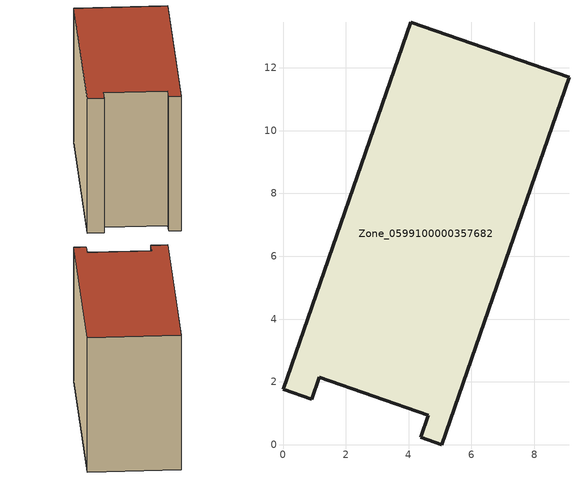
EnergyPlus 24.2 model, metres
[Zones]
Zone_0599100000357682
 floor ground (C_G): 4.07,13.45 9.11,11.7 5.05,0 4.38,0.23 4.62,0.93 1.16,2.14 0.91,1.44 0,1.76 z0
 wall outside (C_F): 9.11,11.7 4.07,13.45 0,1.76 0.91,1.44 1.16,2.14 4.62,0.93 4.38,0.23 5.05,0 9.11,11.7 z0:8.37
 roof outside (C_R): 5.05,0 9.11,11.7 4.07,13.45 0,1.76 0.91,1.44 1.16,2.14 4.62,0.93 4.38,0.23 z8.37
[BUILDING]
Pand.0599100000357682: North Axis=0; Terrain=City; Loads Convergence Tolerance Value=0.04; Temperature Convergence Tolerance Value=0.4; Solar Distribution=FullExterior; Maximum Number of Warmup Days=25; Minimum Number of Warmup Days=1
[Site:Location]
Rotterdam.The.Hague.AP_ZH_NLD Design_Conditions: Latitude=51.96; Longitude=4.45; Time Zone=1; Elevation=-4.5
[SITE:GROUNDTEMPERATURE:BUILDINGSURFACE]
18, 18, 18, 18, 18, 18, 18, 18, 18, 18, 18, 18
[MATERIAL] Thermal Absorptance=0.9; Solar Absorptance=0.7; Visible Absorptance=0.7
Name | Roughness | Thickness | Conductivity | Density | Specific Heat
G.TI.1992-2005 | MediumSmooth | 0.15 | 0.06 | 540 | 1210
F.TI.1992-2005 | Rough | 0.3 | 0.12 | 1920 | 840
R.TI.1992-2005 | MediumRough | 0.2 | 0.08 | 1500 | 1000
[CONSTRUCTION]
C_G: G.TI.1992-2005
C_F: F.TI.1992-2005
C_R: R.TI.1992-2005
[ZONE]
Zone_0599100000357682: Type=1; Multiplier=1; Ceiling Height=Autocalculate; Volume=Autocalculate; Floor Area=autocalculate; Part of Total Floor Area=Yes
[ZONEINFILTRATION:DESIGNFLOWRATE]
Infil_Zone_0599100000357682: Zone or ZoneList or Space or SpaceList=Zone_0599100000357682; Schedule=AlwaysOn; Design Flow Rate Calculation Method=Flow/Area; Flow Rate per Floor Area=0.0015; Constant Term Coefficient=1; Temperature Term Coefficient=0; Velocity Term Coefficient=0; Velocity Squared Term Coefficient=0
[HVACTEMPLATE:ZONE:IDEALLOADSAIRSYSTEM]
Zone_0599100000357682: Maximum Heating Supply Air Temperature=50; Minimum Cooling Supply Air Temperature=13; Maximum Heating Supply Air Humidity Ratio=0.0156; Minimum Cooling Supply Air Humidity Ratio=0.0077; Heating Limit=NoLimit; Cooling Limit=NoLimit; Dehumidification Control Type=ConstantSensibleHeatRatio; Cooling Sensible Heat Ratio=0.7; Dehumidification Setpoint=60; Humidification Control Type=None; Humidification Setpoint=30; Outdoor Air Method=None; Outdoor Air Flow Rate per Person=0.00944; Outdoor Air Flow Rate per Zone Floor Area=0; Outdoor Air Flow Rate per Zone=0; Demand Controlled Ventilation Type=None; Outdoor Air Economizer Type=NoEconomizer; Heat Recovery Type=None; Sensible Heat Recovery Effectiveness=0.7; Latent Heat Recovery Effectiveness=0.65
[ZONECONTROL:THERMOSTAT]
ThermostatControl_Zone_0599100000357682: Zone or ZoneList=Zone_0599100000357682; Control Type Schedule=DualSetpointControlType; Control 1=Thermostat_Zone_0599100000357682; Temperature Difference Between Cutout And Setpoint=0
[THERMOSTATSETPOINT:DUALSETPOINT]
Thermostat_Zone_0599100000357682: Heating Setpoint Temperature Schedule=HeatingSetpoint_Zone_0599100000357682; Cooling Setpoint Temperature Schedule=CoolingSetpoint_Zone_0599100000357682
[SCHEDULE:COMPACT]
HeatingSetpoint_Zone_0599100000357682: Through: 12/31, For: AllDays, Until: 24:00, 21
CoolingSetpoint_Zone_0599100000357682: Through: 12/31, For: AllDays, Until: 24:00, 24
DualSetpointControlType: Through: 12/31, For: AllDays, Until: 24:00, 4
AlwaysOn: Through: 12/31, For: AllDays, Until: 24:00, 1
